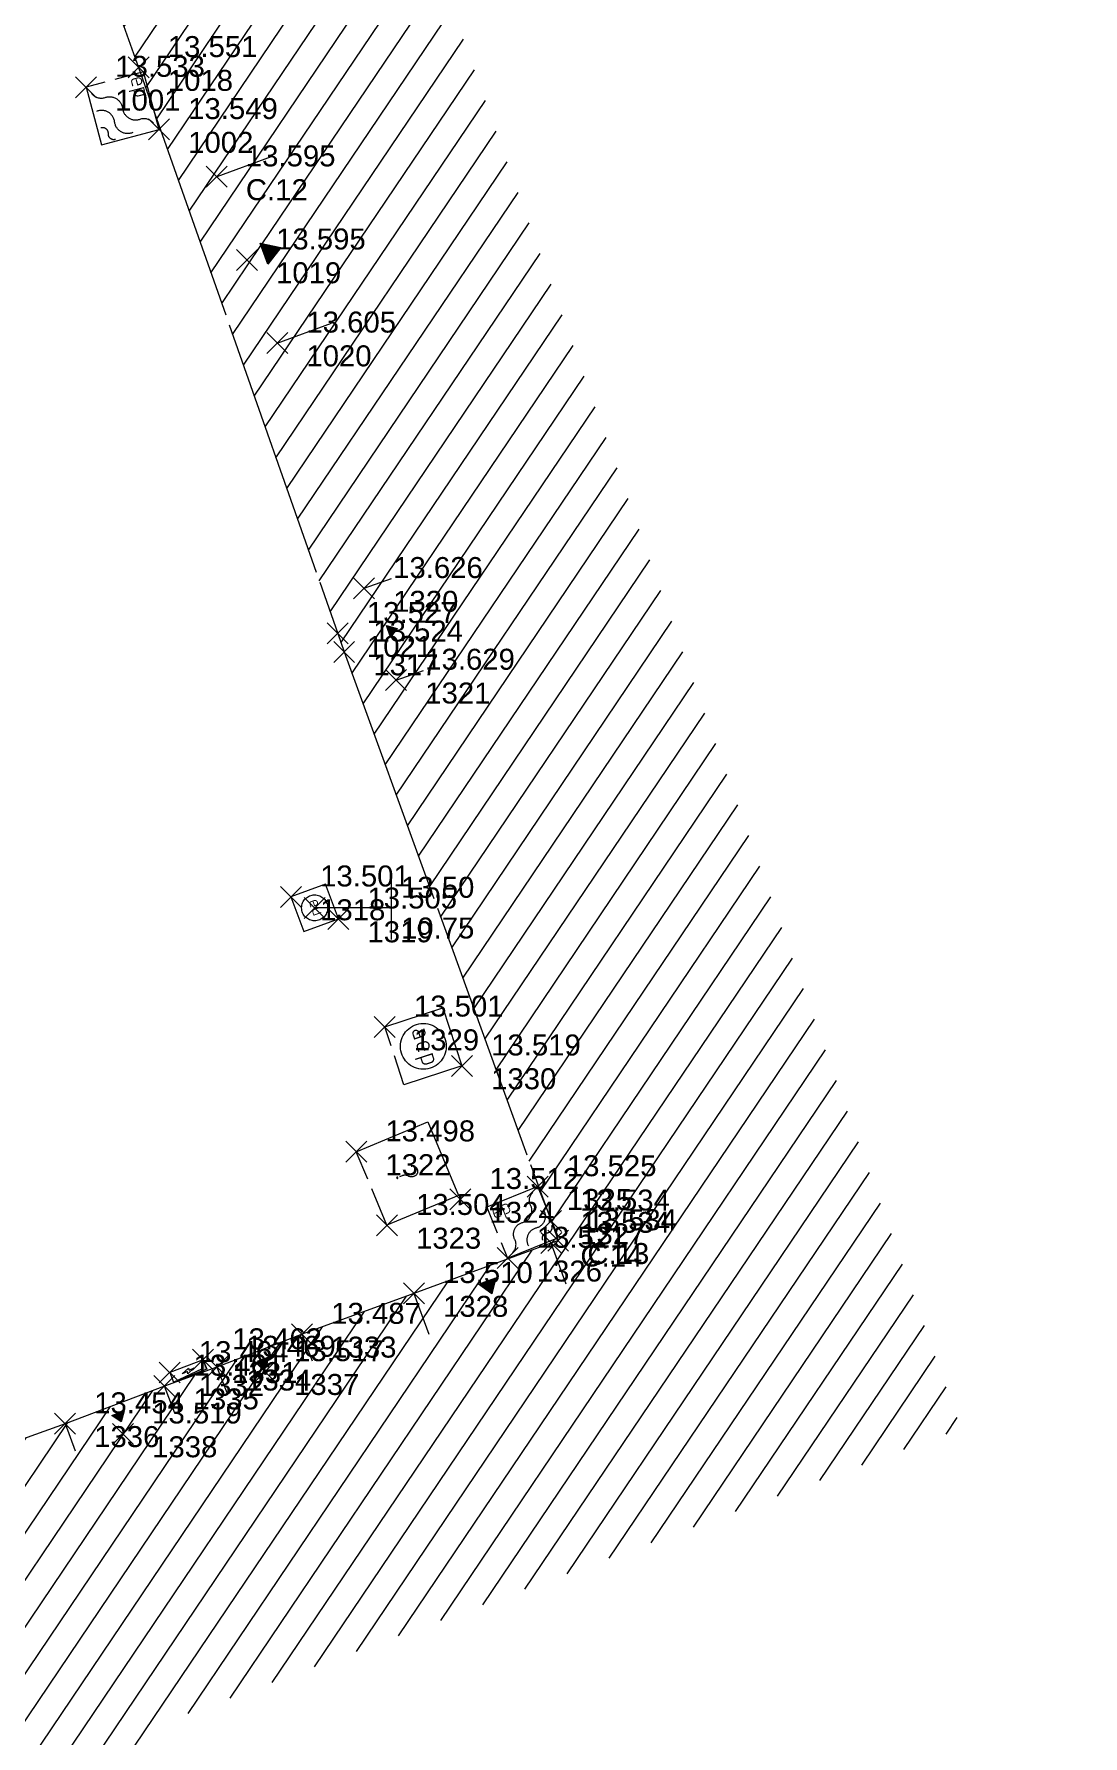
# Model space of a CAD drawing. Header units: metres. Extents: x 1223562 to 1223801, y 7191360 to 7191620.
# Drawn here: x 1223790.68 to 1223800.68, y 7191517.5 to 7191533.72 of the extents above; entities that cross this region are included whole.
import ezdxf
from ezdxf.enums import TextEntityAlignment as Align

# ---------------------------------------------------------------- set-up
doc = ezdxf.new("R2010")
doc.units = ezdxf.units.M
doc.header["$PDMODE"] = 3
doc.header["$PDSIZE"] = 0.1
doc.linetypes.add('RL_1105', pattern=[2.5, 2.5, 0])
doc.linetypes.add('Socle_Continu', pattern=[2.5, 2.5, 0])
for name, color, linetype, lineweight in [('BATIH_SCS', 201, 'Socle_Continu', 13), ('EAUPO_SCS', 140, 'Socle_Continu', 13), ('ELECT_SCS', 1, 'Socle_Continu', 13), ('INDET_SCS', 7, 'Socle_Continu', 13), ('SIGTA_SCI', 7, 'Socle_Continu', 13), ('SIGTM_SCI', 1, 'Socle_Continu', 13), ('SIGTO_SCI', 255, 'Socle_Continu', 13)]:
    doc.layers.add(name, color=color, linetype=linetype, lineweight=lineweight)
for name, color, linetype, lineweight, true_color in [('BATIM_SCS', 7, 'Socle_Continu', 13, 0xdf7fff), ('EAUPL_SCS', 5, 'Socle_Continu', 13, 0x0000ff), ('EAUUS_PSI', 7, 'Socle_Continu', 13, 0x7f3f00), ('EAUUS_SCS', 7, 'Socle_Continu', 13, 0x7f3f00)]:
    doc.layers.add(name, color=color, linetype=linetype, lineweight=lineweight, true_color=true_color)
doc.styles.add('Reseaux', font='arial.ttf')
doc.styles.get("Standard").update_dxf_attribs({"font": 'arial.ttf'})

# ---------------------------------------------------------------- blocks, each defined once
blk = doc.blocks.new('YP_1521')
at = {"layer": 'SIGTO_SCI', "color": 7, "linetype": 'Socle_Continu'}
blk.add_point((0, 0), dxfattribs=at)
at = {"layer": 'SIGTA_SCI', "linetype": 'Socle_Continu'}
blk.add_attdef('ALT', (0.278, 0.099), '', height=0.2, dxfattribs=at)
at = {"layer": 'SIGTA_SCI', "linetype": 'Socle_Continu', "flags": 9}
blk.add_attdef('CALQUE_ALT', (1.69, -1.18), '', height=0.2, dxfattribs=at)
at = {"layer": 'SIGTM_SCI', "linetype": 'Socle_Continu'}
blk.add_attdef('MAT', (0.278, -0.223), '', height=0.2, dxfattribs=at)
at = {"layer": 'SIGTM_SCI', "linetype": 'Socle_Continu', "flags": 9}
blk.add_attdef('CALQUE_MAT', (1.69, -1.501), '', height=0.2, dxfattribs=at)
at = {"layer": 'SIGTO_SCI', "linetype": 'Socle_Continu', "flags": 9}
for tag, p in [('ID', (1.69, 0.105)), ('NATURE', (1.69, -0.216)), ('FAMILLE', (1.69, -0.538)), ('CALQUE', (1.69, -0.859)), ('PCRS', (1.69, -1.823))]:
    blk.add_attdef(tag, p, '', height=0.2, dxfattribs=at)
blk = doc.blocks.new('BP_0086')
at = {"layer": 'EAUPL_SCS', "linetype": 'Socle_Continu', "flags": 128}
blk.add_lwpolyline([(1, 0.001), (0.999, 1.001), (-0.001, 1), (0, 0)], close=True, dxfattribs=at)
at = {"layer": 'EAUPL_SCS', "linetype": 'Socle_Continu', "const_width": 0.0188, "flags": 128}
for points in [[(0.185, 0.762), (0.114, 0.762, -0.424), (0.072, 0.804), (0.072, 0.874, -0.997785), (0.185, 0.874), (0.185, 0.846), (0.086, 0.846)], [(0.255, 0.677), (0.255, 0.93), (0.318, 0.93, -0.410802), (0.367, 0.881), (0.367, 0.808, -0.396178), (0.318, 0.762), (0.269, 0.762)]]:
    blk.add_lwpolyline(points, format="xyb", dxfattribs=at)
at = {"layer": 'EAUPL_SCS', "linetype": 'Socle_Continu', "flags": 128}
for points in [[(0.125, 0.063, 0.308109), (0.25, 0.25, -0.498161), (0.5, 0.5, 0.49989), (0.749, 0.751, -0.306811), (0.874, 0.938)], [(0.937, 0.563, -0.49989), (0.687, 0.313, 0.49989), (0.437, 0.063)], [(0.719, 0.063, -0.52802), (0.844, 0.157, 0.528439), (0.969, 0.251)]]:
    blk.add_lwpolyline(points, format="xyb", dxfattribs=at)
at = {"layer": 'EAUPL_SCS', "linetype": 'Socle_Continu', "flags": 9}
for tag, p in [('ID', (1.494, 0.906)), ('NATURE', (1.494, 0.585)), ('FAMILLE', (1.494, 0.263)), ('CALQUE', (1.494, -0.058)), ('PCRS', (1.494, -0.379))]:
    blk.add_attdef(tag, p, '', height=0.2, dxfattribs=at)
blk = doc.blocks.new('RP_1121')
at = {"layer": 'BATIM_SCS', "linetype": 'Socle_Continu'}
blk.add_hatch(color=256, dxfattribs=at).paths.add_polyline_path([(0.4376, 0.086), (0.5001, 0.1722), (0.5626, 0.0859)])
for p, q in [((0.0002, 0.276), (0, 0)), ((1, -0.0007), (1.0002, 0.2753)), ((0.4376, 0.086), (0.5001, 0.1722)), ((0.5001, 0.1722), (0.5626, 0.0859)), ((0.5626, 0.0859), (0.4376, 0.086))]:
    blk.add_line(p, q, dxfattribs=at)
at = {"layer": 'BATIM_SCS', "linetype": 'Socle_Continu', "flags": 9}
for tag, p in [('ID', (1.4315, 0.6509)), ('NATURE', (1.4315, 0.3296)), ('FAMILLE', (1.4315, 0.0083)), ('CALQUE', (1.4315, -0.313)), ('PCRS', (1.4315, -0.6343))]:
    blk.add_attdef(tag, p, '', height=0.2, dxfattribs=at)
blk = doc.blocks.new('CP_0163')
at = {"layer": 'EAUUS_SCS', "linetype": 'Socle_Continu'}
blk.add_lwpolyline([(0, 0), (1, 0), (1, 1), (0, 1)], close=True, dxfattribs=at)
at = {"layer": 'EAUUS_SCS', "linetype": 'Socle_Continu', "const_width": 0.0235, "flags": 128}
for points in [[(0.45, 0.412), (0.362, 0.412, -0.405328), (0.31, 0.465), (0.31, 0.553, -0.999132), (0.45, 0.553), (0.45, 0.518), (0.327, 0.518)], [(0.538, 0.624), (0.538, 0.474, 0.410802), (0.6, 0.412), (0.679, 0.412), (0.679, 0.624)]]:
    blk.add_lwpolyline(points, format="xyb", dxfattribs=at)
at = {"layer": 'EAUUS_SCS', "linetype": 'Socle_Continu'}
blk.add_circle((0.5, 0.5), 0.353, dxfattribs=at)
at = {"layer": 'EAUUS_SCS', "linetype": 'Socle_Continu', "flags": 9}
for tag, p in [('NATURE', (1.381, 0.739)), ('ID', (1.381, 1.06)), ('FAMILLE', (1.381, 0.417)), ('CALQUE', (1.381, 0.096)), ('TYPE', (1.381, -0.546)), ('PCRS', (1.381, -0.225))]:
    blk.add_attdef(tag, p, '', height=0.2, dxfattribs=at)
blk = doc.blocks.new('KP_0764')
at = {"layer": 'INDET_SCS', "linetype": 'Socle_Continu', "flags": 128}
blk.add_lwpolyline([(0, 1), (1, 1), (1, 0), (0, 0)], close=True, dxfattribs=at)
blk.add_lwpolyline([(0.437, 0.578, -1), (0.562, 0.578, -0.209077), (0.53, 0.497, 0.201083), (0.5, 0.426), (0.5, 0.391)], format="xyb", dxfattribs=at)
at = {"layer": 'INDET_SCS', "linetype": 'Socle_Continu'}
blk.add_lwpolyline([(0.494, 0.365, 0.098491), (0.493, 0.362, 0.098491), (0.492, 0.359, 0.098491), (0.493, 0.356, 0.098491), (0.494, 0.354, 0.098491), (0.497, 0.352, 0.098491), (0.5, 0.352, 0.098491), (0.503, 0.352, 0.098491), (0.506, 0.354, 0.098491), (0.507, 0.356, 0.098491), (0.508, 0.359, 0.098491), (0.507, 0.362, 0.098491), (0.506, 0.365, 0.098491), (0.503, 0.367, 0.098491), (0.5, 0.367, 0.098491), (0.497, 0.367, 0.098491)], format="xyb", close=True, dxfattribs=at)
blk.add_lwpolyline([(0.494, 0.365, 0.098491), (0.493, 0.362, 0.098491), (0.492, 0.359, 0.098491), (0.493, 0.356, 0.098491), (0.494, 0.354, 0.098491), (0.497, 0.352, 0.098491), (0.5, 0.352, 0.098491), (0.503, 0.352, 0.098491), (0.506, 0.354, 0.098491), (0.507, 0.356, 0.098491), (0.508, 0.359, 0.098491), (0.507, 0.362, 0.098491), (0.506, 0.365, 0.098491), (0.503, 0.367, 0.098491), (0.5, 0.367, 0.098491), (0.497, 0.367, 0.098491)], format="xyb", close=True, dxfattribs=at)
at = {"layer": 'INDET_SCS', "linetype": 'Socle_Continu', "flags": 9}
for tag, p in [('ID', (1.453, 0.86)), ('NATURE', (1.453, 0.539)), ('FAMILLE', (1.453, 0.218)), ('CALQUE', (1.453, -0.103)), ('PCRS', (1.453, -0.425))]:
    blk.add_attdef(tag, p, '', height=0.2, dxfattribs=at)
blk = doc.blocks.new('AP_0003')
at = {"layer": 'EAUPO_SCS', "linetype": 'Socle_Continu', "flags": 128}
blk.add_lwpolyline([(-0.001, 1), (0.999, 1.001), (1, 0.001), (0, 0)], close=True, dxfattribs=at)
at = {"layer": 'EAUPO_SCS', "linetype": 'Socle_Continu', "const_width": 0.0215, "flags": 128}
for points in [[(0.282, 0.597, -0.408207), (0.338, 0.54), (0.338, 0.403), (0.258, 0.403, -1.002527), (0.258, 0.5)], [(0.564, 0.403), (0.484, 0.403, -0.408864), (0.435, 0.452), (0.435, 0.533, -0.99952), (0.564, 0.533), (0.564, 0.5), (0.435, 0.5)], [(0.661, 0.307), (0.661, 0.597), (0.734, 0.597, -0.410969), (0.79, 0.54), (0.79, 0.46, -0.406349), (0.734, 0.403), (0.661, 0.403)]]:
    blk.add_lwpolyline(points, format="xyb", dxfattribs=at)
for points in [[(0.225, 0.597), (0.282, 0.597)], [(0.338, 0.5), (0.258, 0.5)]]:
    blk.add_lwpolyline(points, dxfattribs=at)
at = {"layer": 'EAUPO_SCS', "linetype": 'Socle_Continu'}
blk.add_circle((0.5, 0.5), 0.375, dxfattribs=at)
at = {"layer": 'EAUPO_SCS', "linetype": 'Socle_Continu', "flags": 9}
for tag, p in [('ID', (1.446, 1.029)), ('NATURE', (1.446, 0.708)), ('FAMILLE', (1.446, 0.386)), ('CALQUE', (1.446, 0.065)), ('PCRS', (1.446, -0.256)), ('TYPE', (1.446, -0.577))]:
    blk.add_attdef(tag, p, '', height=0.2, dxfattribs=at)
blk = doc.blocks.new('FP_0406')
at = {"layer": 'ELECT_SCS', "linetype": 'Socle_Continu'}
blk.add_hatch(color=256, dxfattribs=at).paths.add_polyline_path([(0, 0), (0, 0.286), (1, 0.286), (0.1, 0.229)])
at = {"layer": 'ELECT_SCS', "linetype": 'Socle_Continu', "flags": 128}
blk.add_lwpolyline([(0, 0.286), (0, 0), (1, 0), (1, 0.286)], close=True, dxfattribs=at)
at = {"layer": 'ELECT_SCS', "linetype": 'Socle_Continu'}
blk.add_lwpolyline([(0, 0), (0, 0.286), (1, 0.286), (0.1, 0.229)], close=True, dxfattribs=at)
at = {"layer": 'ELECT_SCS', "linetype": 'Socle_Continu', "flags": 128}
blk.add_lwpolyline([(0.689, 0.161), (0.466, 0.074), (0.473, 0.136), (0.314, 0.12), (0.54, 0.215), (0.526, 0.147), (0.689, 0.161)], dxfattribs=at)
at = {"layer": 'ELECT_SCS', "linetype": 'Socle_Continu', "flags": 9}
for tag, p in [('NATURE', (1.244, 0.357)), ('ID', (1.244, 0.678)), ('FAMILLE', (1.244, 0.035)), ('CALQUE', (1.244, -0.286)), ('PCRS', (1.244, -0.607))]:
    blk.add_attdef(tag, p, '', height=0.2, dxfattribs=at)
blk = doc.blocks.new('CP_2101')
at = {"layer": 'EAUUS_PSI', "linetype": 'Socle_Continu'}
blk.add_line((0.733, 0), (0, 0), dxfattribs=at)
at = {"layer": 'EAUUS_PSI', "linetype": 'Socle_Continu', "flags": 128}
blk.add_lwpolyline([(0.733, -0.3), (0.733, 0.3)], dxfattribs=at)
at = {"layer": 'EAUUS_PSI', "linetype": 'Socle_Continu'}
blk.add_point((0, 0), dxfattribs=at)
at = {"layer": 'EAUUS_PSI', "linetype": 'Socle_Continu', "style": 'Reseaux', "flags": 9}
for tag, p in [('ID', (2.525, 0.541)), ('NATURE', (2.525, 0.22))]:
    blk.add_attdef(tag, p, '', height=0.2, dxfattribs=at)
at = {"layer": 'EAUUS_PSI', "linetype": 'Socle_Continu'}
for tag, p in [('TAMPON', (0.824, 0.196)), ('RADIER', (0.824, -0.192))]:
    blk.add_attdef(tag, text='', height=0.2, dxfattribs=at).set_placement(p, align=Align.MIDDLE_LEFT)
at = {"layer": 'EAUUS_PSI', "linetype": 'Socle_Continu', "flags": 9}
for tag, p in [('FAMILLE', (2.525, -0.101)), ('CALQUE', (2.525, -0.423)), ('PCRS', (2.525, -0.744))]:
    blk.add_attdef(tag, p, '', height=0.2, dxfattribs=at)

msp = doc.modelspace()

# ---------------------------------------------------------------- hatches: boundary and pattern name
at = {"layer": 'BATIH_SCS', "linetype": 'Socle_Continu'}
h = msp.add_hatch(dxfattribs=at)
h.set_pattern_fill('RL_1107', color=256, angle=11, pattern_type=2)
h.set_pattern_definition([(56, (0, 0), (-0.207259393139, 0.139798225868), [])])
h.paths.add_polyline_path([(1223792.759, 7191539.281), (1223792.934, 7191539.346), (1223795.261, 7191540.206), (1223800.675, 7191542.208), (1223797.834, 7191550.129), (1223795, 7191549.147), (1223796.259, 7191545.515), (1223796.746, 7191544.185), (1223796.911, 7191543.738), (1223796.79, 7191543.866), (1223796.697, 7191543.792), (1223796.631, 7191543.91), (1223789.325, 7191541.211), (1223789.225, 7191541.185), (1223789.274, 7191541.027), (1223788.991, 7191540.927), (1223790.465, 7191536.786), (1223791.674, 7191533.401), (1223793.572, 7191528.006), (1223793.633, 7191527.83), (1223795.605, 7191522.406), (1223795.673, 7191522.218), (1223794.298, 7191521.715), (1223793.232, 7191521.326), (1223792.42, 7191521.012), (1223791.92, 7191520.832), (1223790.972, 7191520.473), (1223788.01, 7191519.398), (1223790.361, 7191512.687), (1223790.7, 7191511.735), (1223792.431, 7191506.866), (1223794.727, 7191500.443), (1223794.788, 7191500.442), (1223794.855, 7191500.207), (1223794.805, 7191500.177), (1223796.497, 7191495.407), (1223799.325, 7191496.41), (1223791.813, 7191517.587), (1223799.515, 7191520.428)])
h.paths.add_polyline_path([(1223795.079, 7191521.862), (1223795.042, 7191521.711), (1223794.915, 7191521.802)], flags=16)
h.paths.add_polyline_path([(1223792.908, 7191521.108), (1223792.888, 7191521.008), (1223792.807, 7191521.069)], flags=16)
h.paths.add_polyline_path([(1223791.535, 7191520.594), (1223791.507, 7191520.491), (1223791.417, 7191520.55)], flags=16)
h.paths.add_polyline_path([(1223794.075, 7191527.972), (1223794.037, 7191528.081), (1223794.137, 7191528.055)], flags=16)
h.paths.add_polyline_path([(1223792.904, 7191531.527), (1223792.832, 7191531.725), (1223793.03, 7191531.685)], flags=16)
h.paths.add_polyline_path([(1223790.769, 7191512.291), (1223790.709, 7191512.203), (1223790.666, 7191512.32)], flags=16)
h.paths.add_polyline_path([(1223791.397, 7191535.05), (1223791.333, 7191535.234), (1223791.447, 7191535.17)], flags=16)
h.paths.add_polyline_path([(1223791.969, 7191508.55), (1223792.05, 7191508.51), (1223792.012, 7191508.428)], flags=16)
h.paths.add_polyline_path([(1223796.613, 7191544.796), (1223796.553, 7191544.962), (1223796.664, 7191544.909)], flags=16)
h.paths.add_polyline_path([(1223796.006, 7191497.231), (1223796.109, 7191497.2), (1223796.05, 7191497.111)], flags=16)
h.paths.add_polyline_path([(1223796.443, 7191496.06), (1223796.545, 7191496.029), (1223796.486, 7191495.941)], flags=16)

# ---------------------------------------------------------------- linework, layer by layer
at = {"layer": 'BATIM_SCS', "linetype": 'RL_1105'}
msp.add_polyline3d([(1223795, 7191549.147, 13.463), (1223796.259, 7191545.515, 13.514), (1223796.746, 7191544.185, 13.565), (1223796.911, 7191543.738, 13.627), (1223796.79, 7191543.866, 13.587), (1223796.697, 7191543.792, 13.585), (1223796.631, 7191543.91, 13.579), (1223789.325, 7191541.211, 13.541), (1223789.225, 7191541.185, 13.763), (1223789.274, 7191541.027, 13.534), (1223788.991, 7191540.927, 13.501), (1223790.465, 7191536.786, 13.528), (1223791.674, 7191533.401, 13.551), (1223793.572, 7191528.006, 13.527), (1223793.633, 7191527.83, 13.524), (1223795.605, 7191522.406, 13.534), (1223795.673, 7191522.218, 13.534), (1223794.298, 7191521.715, 13.51), (1223793.232, 7191521.326, 13.487), (1223792.42, 7191521.012, 13.469), (1223791.92, 7191520.832, 13.461), (1223790.972, 7191520.473, 13.454), (1223788.01, 7191519.398, 13.393), (1223790.361, 7191512.687, 13.488)], dxfattribs=at)

# ---------------------------------------------------------------- block references
at = {"layer": 'BATIM_SCS', "linetype": 'Socle_Continu'}
for p, xscale, yscale, zscale, rotation in [((1223792.418, 7191532.359, 13.595), 1.68633668687775, 1.999999873134253, 1.999999873134253, 290.0411103942783), ((1223795.607, 7191522.194, 13.534), 1.394450478160501, 1.505056642530533, 1.505056642530533, 200.1235862639793)]:
    msp.add_blockref('RP_1121', p, dxfattribs=dict(at, xscale=xscale, yscale=yscale, zscale=zscale, rotation=rotation))
for p, xscale, rotation in [((1223793.822, 7191528.435, 13.626), 0.9265102978555915, 289.2985592648417), ((1223793.232, 7191521.326, 13.487), 0.8702469583248453, 201.1527867697941), ((1223791.92, 7191520.832, 13.461), 1.013005270504058, 200.734172958798)]:
    msp.add_blockref('RP_1121', p, dxfattribs=dict(at, xscale=xscale, rotation=rotation))
at = {"layer": 'EAUPL_SCS', "linetype": 'Socle_Continu'}
for p, xscale, yscale, rotation in [((1223791.173, 7191533.213, 13.533), 0.5679814459914793, 0.5679814459914793, 284.8692442564746), ((1223795.191, 7191522.051, 13.521), 0.5230317745174083, 0.5230317745174083, 22.07228475159288)]:
    msp.add_blockref('BP_0086', p, dxfattribs=dict(at, xscale=xscale, yscale=yscale, rotation=rotation))
at = {"layer": 'EAUPO_SCS', "linetype": 'Socle_Continu', "xscale": 0.5823085052182752, "yscale": 0.5823085052182752, "rotation": 288.2540460896697}
msp.add_blockref('AP_0003', (1223794.02, 7191524.255, 13.501), dxfattribs=at)
at = {"layer": 'EAUUS_PSI', "linetype": 'Socle_Continu'}
msp.add_blockref('CP_2101', (1223793.351, 7191525.39, 13.5), dxfattribs=at).add_auto_attribs({'TAMPON': '13.50', 'RADIER': '10.75'})
at = {"layer": 'EAUUS_SCS', "linetype": 'Socle_Continu', "xscale": 0.3519161347213199, "yscale": 0.3519161347213199, "rotation": 290.1170100048491}
msp.add_blockref('CP_0163', (1223793.126, 7191525.495, 13.501), dxfattribs=at)
at = {"layer": 'ELECT_SCS', "linetype": 'Socle_Continu', "xscale": 0.3403045760745523, "yscale": 0.3403045760745523, "rotation": 201.0181702001681}
msp.add_blockref('FP_0406', (1223792.288, 7191521.083, 13.462), dxfattribs=at)
at = {"layer": 'INDET_SCS', "linetype": 'Socle_Continu', "xscale": 0.7587190793714278, "yscale": 0.7410489799337947, "rotation": 292.6153630155411}
msp.add_blockref('KP_0764', (1223793.748, 7191523.065, 13.498), dxfattribs=at)
at = {"layer": 'SIGTO_SCI', "linetype": 'Socle_Continu'}
for p, values in [((1223791.674, 7191533.401, 13.551), {'ALT': '13.551', 'MAT': '1018'}), ((1223791.173, 7191533.213, 13.533), {'ALT': '13.533', 'MAT': '1001'}), ((1223791.868, 7191532.81, 13.549), {'ALT': '13.549', 'MAT': '1002'}), ((1223792.418, 7191532.359, 13.595), {'ALT': '13.595', 'MAT': 'C.12'}), ((1223792.706, 7191531.567, 13.595), {'ALT': '13.595', 'MAT': '1019'}), ((1223792.995, 7191530.775, 13.605), {'ALT': '13.605', 'MAT': '1020'}), ((1223793.822, 7191528.435, 13.626), {'ALT': '13.626', 'MAT': '1320'}), ((1223793.572, 7191528.006, 13.527), {'ALT': '13.527', 'MAT': '1021'}), ((1223793.633, 7191527.83, 13.524), {'ALT': '13.524', 'MAT': '1317'}), ((1223794.128, 7191527.561, 13.629), {'ALT': '13.629', 'MAT': '1321'}), ((1223793.126, 7191525.495, 13.501), {'ALT': '13.501', 'MAT': '1318'}), ((1223793.577, 7191525.285, 13.505), {'ALT': '13.505', 'MAT': '1319'}), ((1223794.02, 7191524.255, 13.501), {'ALT': '13.501', 'MAT': '1329'}), ((1223794.756, 7191523.884, 13.519), {'ALT': '13.519', 'MAT': '1330'}), ((1223793.748, 7191523.065, 13.498), {'ALT': '13.498', 'MAT': '1322'}), ((1223794.74, 7191522.611, 13.512), {'ALT': '13.512', 'MAT': '1324'}), ((1223795.478, 7191522.733, 13.525), {'ALT': '13.525', 'MAT': '1325'}), ((1223794.04, 7191522.364, 13.504), {'ALT': '13.504', 'MAT': '1323'}), ((1223795.605, 7191522.406, 13.534), {'ALT': '13.534', 'MAT': '1327'}), ((1223795.607, 7191522.194, 13.534), {'ALT': '13.534', 'MAT': 'C.14'}), ((1223795.673, 7191522.218, 13.534), {'ALT': '13.534', 'MAT': 'C.13'}), ((1223795.191, 7191522.051, 13.521), {'ALT': '13.521', 'MAT': '1326'}), ((1223794.298, 7191521.715, 13.51), {'ALT': '13.510', 'MAT': '1328'}), ((1223793.232, 7191521.326, 13.487), {'ALT': '13.487', 'MAT': '1333'}), ((1223791.97, 7191520.961, 13.464), {'ALT': '13.464', 'MAT': '1332'}), ((1223792.288, 7191521.083, 13.462), {'ALT': '13.462', 'MAT': '1331'}), ((1223792.42, 7191521.012, 13.469), {'ALT': '13.469', 'MAT': '1334'}), ((1223792.878, 7191520.97, 13.517), {'ALT': '13.517', 'MAT': '1337'}), ((1223791.92, 7191520.832, 13.461), {'ALT': '13.461', 'MAT': '1335'}), ((1223790.972, 7191520.473, 13.454), {'ALT': '13.454', 'MAT': '1336'}), ((1223791.525, 7191520.376, 13.519), {'ALT': '13.519', 'MAT': '1338'})]:
    msp.add_blockref('YP_1521', p, dxfattribs=at).add_auto_attribs(values)

doc.saveas('drawing.dxf')
